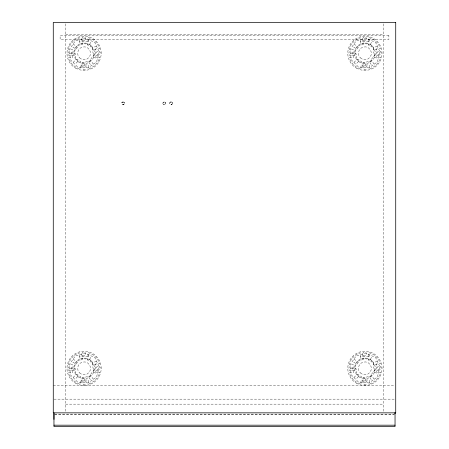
<?xml version="1.0" encoding="UTF-8"?>
<svg xmlns="http://www.w3.org/2000/svg" width="449" height="449" viewBox="0 0 449 449"><rect width="100%" height="100%" fill="white"/><g stroke="black" fill="none" stroke-linecap="round" stroke-linejoin="round"><path stroke-width="0.34" stroke-dasharray="2.25 1.68" d="M81.583 67.378L81.971 62.871L84.547 63.09L84.159 67.597M81.583 382.436L81.971 377.929L84.547 378.153L84.159 382.66M362.399 67.378L362.786 62.871L365.363 63.09L364.975 67.597M362.399 382.436L362.786 377.929L365.363 378.153L364.975 382.66M169.705 103.27L170.109 102.299L171.075 101.901L172.264 102.585L172.444 103.27A1.369 1.369 0 0 1 170.39 104.454A1.369 1.369 0 0 1 170.39 102.086A1.369 1.369 0 0 1 172.444 103.27M88.93 39.787L87.027 43.89L89.368 44.979L91.276 40.876M88.93 354.845L87.027 358.947L89.368 360.036L91.276 355.934M369.746 39.787L367.838 43.89L370.184 44.979L372.092 40.876M369.746 354.845L367.838 358.947L370.184 360.036L372.092 355.934M73.103 62.462L76.296 59.262L78.126 61.086L74.932 64.291M353.919 62.462L357.112 59.262L358.942 61.086L355.748 64.291M73.103 377.525L76.296 374.32L78.126 376.144L74.932 379.349M353.919 377.525L357.112 374.32L358.942 376.144L355.748 379.349M96.468 46.051L92.371 47.97L93.465 50.31L97.562 48.391M377.283 46.051L373.186 47.97L374.281 50.31L378.378 48.391M96.468 361.114L92.371 363.028L93.465 365.368L97.562 363.454M377.283 361.114L373.186 363.028L374.281 365.368L378.378 363.454M164.227 101.901L163.256 102.299L164.912 102.086L165.597 103.27L165.198 102.299M171.075 104.639L172.046 104.241L170.721 104.595M69.763 53.251L74.27 52.847L74.5 55.423L69.993 55.822M350.579 53.251L355.086 52.847L355.316 55.423L350.809 55.822M69.763 368.309L74.27 367.911L74.5 370.481L69.993 370.885M350.579 368.309L355.086 367.911L355.316 370.481L350.809 370.885M65.599 34.298L383.401 34.298M53.274 385.455L395.03 385.455M53.97 399.155L395.726 399.155M65.599 404.151L383.401 404.151M54.655 414.13L394.345 414.152M54.655 414.449L394.345 414.449M170.721 101.945L171.759 102.086L172.399 102.916M379.029 55.693L374.657 54.531L373.916 57.309L378.288 58.477M98.213 55.693L93.841 54.531L93.1 57.309L97.472 58.477M379.029 370.756L374.657 369.589L373.916 372.373L378.288 373.534M98.213 370.756L93.841 369.589L93.1 372.373L97.472 373.534M353.947 44.047L357.657 46.634L356.175 48.756L352.465 46.163M73.131 44.047L76.841 46.634L75.359 48.756L71.649 46.163M353.947 359.105L357.657 361.698L356.175 363.813L352.465 361.226M73.131 359.105L76.841 361.698L75.359 363.813L71.649 361.226M370.537 44.597L372.586 46.354M89.721 44.597L91.776 46.354M370.537 359.66L372.586 361.411M89.721 359.66L91.776 361.411M374.169 64.201L371.564 60.503L369.454 61.99L372.053 65.689M374.169 379.265L371.564 375.566L369.454 377.048L372.053 380.752M93.353 64.201L90.754 60.503L88.638 61.99L91.237 65.689M93.353 379.265L90.754 375.566L88.638 377.048L91.237 380.752M362.438 39.158L363.617 43.525L361.125 44.198L359.946 39.832M362.438 354.222L363.617 358.588L361.125 359.262L359.946 354.89M81.628 39.158L82.801 43.525L80.309 44.198L79.131 39.832M81.628 354.222L82.801 358.588L80.309 359.262L79.131 354.89M383.401 23.853L383.401 412.85M65.599 23.853L65.599 412.85M75.14 49.564L74.399 53.274L75.034 53.145L75.769 56.855L75.14 56.978L77.239 60.127L77.598 59.588L80.741 61.687L80.382 62.226L84.092 62.961L83.969 62.332L87.673 61.592L87.802 62.226L90.945 60.127L90.406 59.768L92.511 56.619L93.044 56.978L93.785 53.274L93.151 53.397L92.415 49.687L93.044 49.564L90.945 46.415L90.586 46.954L87.443 44.855L87.802 44.316L84.092 43.581L84.216 44.215L80.511 44.951L80.382 44.316L77.239 46.415L77.778 46.775L75.673 49.923L75.14 49.564M75.14 364.622L74.399 368.332L75.034 368.208L75.769 371.918L75.14 372.041L77.239 375.184L77.598 374.651L80.741 376.75L80.382 377.289L84.092 378.024L83.969 377.39L87.673 376.655L87.802 377.289L90.945 375.184L90.406 374.825L92.511 371.682L93.044 372.041L93.785 368.332L93.151 368.461L92.415 364.751L93.044 364.622L90.945 361.479L90.586 362.017L87.443 359.913L87.802 359.38L84.092 358.639L84.216 359.273L80.511 360.014L80.382 359.38L77.239 361.479L77.778 361.838L75.673 364.981L75.14 364.622M355.95 49.564L355.215 53.274L355.849 53.145L356.585 56.855L355.95 56.978L358.055 60.127L358.414 59.588L361.557 61.687L361.198 62.226L364.908 62.961L364.779 62.332L368.489 61.592L368.618 62.226L371.761 60.127L371.222 59.768L373.327 56.619L373.86 56.978L374.601 53.274L373.966 53.397L373.226 49.687L373.86 49.564L371.761 46.415L371.402 46.954L368.259 44.855L368.618 44.316L364.908 43.581L365.031 44.215L361.322 44.951L361.198 44.316L358.055 46.415L358.594 46.775L356.489 49.923L355.95 49.564M355.95 364.622L355.215 368.332L355.849 368.208L356.585 371.918L355.95 372.041L358.055 375.184L358.414 374.651L361.557 376.75L361.198 377.289L364.908 378.024L364.779 377.39L368.489 376.655L368.618 377.289L371.761 375.184L371.222 374.825L373.327 371.682L373.86 372.041L374.601 368.332L373.966 368.461L373.226 364.751L373.86 364.622L371.761 361.479L371.402 362.017L368.259 359.913L368.618 359.38L364.908 358.639L365.031 359.273L361.322 360.014L361.198 359.38L358.055 361.479L358.594 361.838L356.489 364.981L355.95 364.622M99.218 51.927L96.546 61.962L88.043 67.934L77.694 67.041L70.341 59.711L69.421 49.362L75.365 40.848L85.394 38.143L94.812 42.52L99.218 51.927M99.218 366.985L96.546 377.025L88.043 382.991L77.694 382.105L70.341 374.769L69.421 364.425L75.365 355.905L85.394 353.206L94.812 357.578L99.218 366.985M380.034 51.927L377.356 61.962L368.859 67.934L358.51 67.041L351.157 59.711L350.237 49.362L356.18 40.848L366.21 38.143L375.628 42.52L380.034 51.927M380.034 366.985L377.356 377.025L368.859 382.991L358.51 382.105L351.157 374.769L350.237 364.425L356.18 355.905L366.21 353.206L375.628 357.578L380.034 366.985M122.162 102.299L121.808 102.916L122.448 102.086L123.817 102.086L124.502 103.27L124.104 102.299L123.133 101.901L122.162 102.299M123.817 104.454L122.779 104.595L123.817 104.454M164.912 104.454L163.256 104.241L164.227 104.639A1.369 1.369 0 0 0 165.468 102.692A1.369 1.369 0 0 0 163.178 102.389A1.369 1.369 0 0 0 163.874 104.595L164.912 104.454M88.038 41.465L79.681 41.628L79.602 37.755A16.153 16.153 0 0 0 68.411 49.401L72.283 49.323L72.452 57.685L68.574 57.764A16.153 16.153 0 0 0 80.225 68.955L80.147 65.077L88.504 64.914L88.582 68.787A16.153 16.153 0 0 0 99.773 57.141L95.901 57.219L95.732 48.857L99.611 48.778A16.153 16.153 0 0 0 87.959 37.587L88.038 41.465M368.854 41.465L360.491 41.628L360.418 37.755A16.153 16.153 0 0 0 349.221 49.401L353.099 49.323L353.268 57.685L349.389 57.764A16.153 16.153 0 0 0 361.041 68.955L360.962 65.077L369.319 64.914L369.398 68.787A16.153 16.153 0 0 0 380.589 57.141L376.717 57.219L376.548 48.857L380.426 48.778A16.153 16.153 0 0 0 368.775 37.587L368.854 41.465M88.038 356.523L79.681 356.691L79.602 352.813A16.153 16.153 0 0 0 68.411 364.465L72.283 364.386L72.452 372.749L68.574 372.822A16.153 16.153 0 0 0 80.225 384.018L80.147 380.14L88.504 379.972L88.582 383.85A16.153 16.153 0 0 0 99.773 372.199L95.901 372.277L95.732 363.92L99.611 363.842A16.153 16.153 0 0 0 87.959 352.65L88.038 356.523M368.854 356.523L360.491 356.691L360.418 352.813A16.153 16.153 0 0 0 349.221 364.465L353.099 364.386L353.268 372.749L349.389 372.822A16.153 16.153 0 0 0 361.041 384.018L360.962 380.14L369.319 379.972L369.398 383.85A16.153 16.153 0 0 0 380.589 372.199L376.717 372.277L376.548 363.92L380.426 363.842A16.153 16.153 0 0 0 368.775 352.65L368.854 356.523M388.879 35.465L60.121 35.465L60.121 39.574L388.879 39.574L388.879 35.465M123.817 102.086L122.779 101.945A1.369 1.369 0 0 0 121.948 103.955A1.369 1.369 0 0 0 124.104 104.241A1.369 1.369 0 0 0 123.817 102.086M356.349 68.102A17.124 17.124 0 0 0 382.032 53.274A17.124 17.124 0 0 0 356.349 38.44A17.124 17.124 0 0 0 356.349 68.102M364.1 69.18A1.936 1.936 0 0 0 367.125 67.726A1.936 1.936 0 0 0 364.352 65.829A1.936 1.936 0 0 0 364.1 69.18M349.266 54.963A1.936 1.936 0 0 0 352.482 54.009A1.936 1.936 0 0 0 350.046 51.697A1.936 1.936 0 0 0 349.266 54.963M363.51 40.55A1.936 1.936 0 0 0 366.552 39.13A1.936 1.936 0 0 0 363.802 37.205A1.936 1.936 0 0 0 363.51 40.55M378.153 54.61A1.936 1.936 0 0 0 381.15 53.094A1.936 1.936 0 0 0 378.344 51.253A1.936 1.936 0 0 0 378.153 54.61M360.339 57.842A6.46 6.46 0 0 0 371.149 54.946A6.46 6.46 0 0 0 363.235 47.033A6.46 6.46 0 0 0 360.339 57.842M359.279 61.945A10.338 10.338 0 0 0 375.229 53.813A10.338 10.338 0 0 0 360.21 44.058A10.338 10.338 0 0 0 359.279 61.945M75.533 383.16A17.124 17.124 0 0 0 101.216 368.332A17.124 17.124 0 0 0 75.533 353.503A17.124 17.124 0 0 0 75.533 383.16M83.284 384.243A1.936 1.936 0 0 0 86.309 382.789A1.936 1.936 0 0 0 83.536 380.892A1.936 1.936 0 0 0 83.284 384.243M68.45 370.027A1.936 1.936 0 0 0 71.672 369.067A1.936 1.936 0 0 0 69.23 366.76A1.936 1.936 0 0 0 68.45 370.027M82.695 355.614A1.936 1.936 0 0 0 85.737 354.194A1.936 1.936 0 0 0 82.986 352.269A1.936 1.936 0 0 0 82.695 355.614M97.338 369.667A1.936 1.936 0 0 0 100.335 368.158A1.936 1.936 0 0 0 97.528 366.317A1.936 1.936 0 0 0 97.338 369.667M79.524 372.9A6.46 6.46 0 0 0 90.333 370.004A6.46 6.46 0 0 0 82.42 362.09A6.46 6.46 0 0 0 79.524 372.9M78.463 377.003A10.338 10.338 0 0 0 94.419 368.87A10.338 10.338 0 0 0 79.394 359.121A10.338 10.338 0 0 0 78.463 377.003M75.533 68.102A17.124 17.124 0 0 0 101.216 53.274A17.124 17.124 0 0 0 75.533 38.44A17.124 17.124 0 0 0 75.533 68.102M83.284 69.18A1.936 1.936 0 0 0 86.309 67.726A1.936 1.936 0 0 0 83.536 65.829A1.936 1.936 0 0 0 83.284 69.18M68.45 54.963A1.936 1.936 0 0 0 71.672 54.009A1.936 1.936 0 0 0 69.23 51.697A1.936 1.936 0 0 0 68.45 54.963M82.695 40.55A1.936 1.936 0 0 0 85.737 39.13A1.936 1.936 0 0 0 82.986 37.205A1.936 1.936 0 0 0 82.695 40.55M97.338 54.61A1.936 1.936 0 0 0 100.335 53.094A1.936 1.936 0 0 0 97.528 51.253A1.936 1.936 0 0 0 97.338 54.61M79.524 57.842A6.46 6.46 0 0 0 90.333 54.946A6.46 6.46 0 0 0 82.42 47.033A6.46 6.46 0 0 0 79.524 57.842M78.463 61.945A10.338 10.338 0 0 0 94.419 53.813A10.338 10.338 0 0 0 79.394 44.058A10.338 10.338 0 0 0 78.463 61.945M356.349 383.16A17.124 17.124 0 0 0 382.032 368.332A17.124 17.124 0 0 0 356.349 353.503A17.124 17.124 0 0 0 356.349 383.16M364.1 384.243A1.936 1.936 0 0 0 367.125 382.789A1.936 1.936 0 0 0 364.352 380.892A1.936 1.936 0 0 0 364.1 384.243M349.266 370.027A1.936 1.936 0 0 0 352.482 369.067A1.936 1.936 0 0 0 350.046 366.76A1.936 1.936 0 0 0 349.266 370.027M363.51 355.614A1.936 1.936 0 0 0 366.552 354.194A1.936 1.936 0 0 0 363.802 352.269A1.936 1.936 0 0 0 363.51 355.614M378.153 369.667A1.936 1.936 0 0 0 381.15 368.158A1.936 1.936 0 0 0 378.344 366.317A1.936 1.936 0 0 0 378.153 369.667M360.339 372.9A6.46 6.46 0 0 0 371.149 370.004A6.46 6.46 0 0 0 363.235 362.09A6.46 6.46 0 0 0 360.339 372.9M359.279 377.003A10.338 10.338 0 0 0 375.229 368.87A10.338 10.338 0 0 0 360.21 359.121A10.338 10.338 0 0 0 359.279 377.003"/><path stroke-width="0.67" d="M53.959 419.383L53.959 413.49M395.041 413.658L395.041 412.85L395.041 426.528L53.959 426.55L53.959 412.85M53.959 425.181L395.041 425.181M395.726 22.45L53.274 22.45L53.274 412.85L395.726 412.85L395.726 22.45"/></g></svg>
